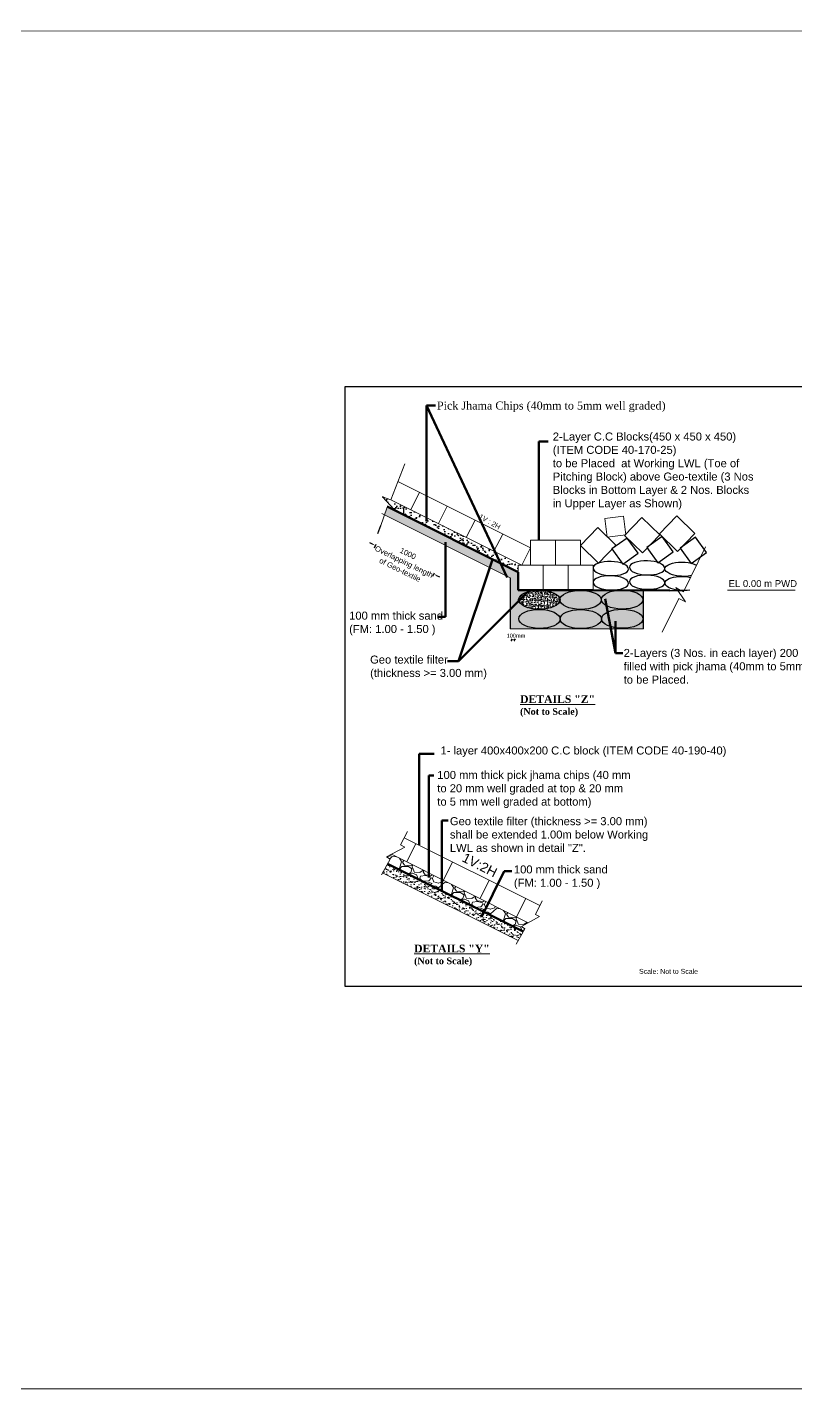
# Model space of a CAD drawing. Header units: inches. Extents: x 66615 to 414904, y -29123 to 90068.
# Drawn here: x 249798 to 259704, y -29123 to -11572 of the extents above; entities that cross this region are included whole.
import ezdxf

# ---------------------------------------------------------------- set-up
doc = ezdxf.new("R2010")
doc.units = ezdxf.units.IN
doc.header["$LTSCALE"] = 7
doc.header["$MEASUREMENT"] = 0
doc.layers.add('Layer1', color=7, linetype='Continuous', lineweight=13)
doc.layers.add('Long Section Labels', color=7, linetype='Continuous', lineweight=9)
doc.layers.add('LINE', color=7, linetype='Continuous')
doc.styles.get("Standard").update_dxf_attribs({"font": 'arial.ttf'})
doc.dimstyles.get("Standard").update_dxf_attribs({"dimtxt": 0.18, "dimasz": 0.18, "dimexe": 0.18, "dimexo": 0.0625, "dimgap": 0.09, "dimtad": 0, "dimtih": 1, "dimtoh": 1, "dimdec": 4, "dimzin": 0, "dimdsep": 46, "dimtxsty": 'Standard', "dimcen": 0.09, "dimadec": 0, "dimazin": 0, "dimtfac": 1, "dimtdec": 4, "dimtofl": 0, "dimtmove": 0, "dimatfit": 3, "dimfxl": 1, "dimtolj": 1, "dimtzin": 0, "dimarcsym": 0})
pattern_1 = [(49.99999999999999, (33559.84011552657, 659078.0748699579), (54.6554006988012, -4.781725661670926), [5.715000000000001, -62.865]), (355, (33559.84011552657, 659078.0748699579), (-10.5728477927001, 57.31699286465399), [4.572000000000001, -50.292]), (100.4509999999999, (33564.39471552696, 659077.6763949577), (44.08275049978778, 52.53500634608756), [4.857, -53.427]), (46.18420000000002, (33559.84011552657, 659093.3148699579), (81.32371226763897, -12.61269837981814), [8.572499999999982, -94.29749999999986]), (96.63559999999998, (33566.61708552565, 659092.2638199577), (71.22127033987114, 74.22766676701477), [7.285499999999993, -80.14049999999988]), (351.1840000000001, (33559.84011552657, 659093.3148699579), (71.22138174418018, 74.22753535817931), [6.858000000000001, -75.438]), (21, (33567.46011552389, 659089.504869958), (45.48446395061498, -30.67965555502875), [5.715000000000001, -62.865]), (326.0000000000001, (33567.46011552389, 659089.504869958), (18.54060850429412, 55.25638983669579), [4.572, -50.29199999999999]), (71.4514, (33571.25046551402, 659086.9482399578), (64.02494723103733, 24.57685731481724), [4.857000000000001, -53.42700000000001]), (37.50000000000001, (33559.84011552657, 659078.0748699579), (0.9265809751775451, 25.36651166194594), [0, -49.6824, 0, -51.054, 0, -50.48250000000001]), (7.499999999999999, (33559.84011552657, 659078.0748699579), (20.04589875309172, 30.05417244543586), [0, -29.1084, 0, -48.5394, 0, -19.2405]), (327.5, (33542.84751551773, 659078.0748699579), (40.67717855006142, -1.718623197802037), [0, -19.05, 0, -59.43600000000001, 0, -78.867]), (317.5, (33535.22751552041, 659078.0748699579), (44.43875441580541, 7.627947309999906), [0, -24.765, 0, -39.4716, 0, -56.007])]

msp = doc.modelspace()

# ---------------------------------------------------------------- hatches: boundary and pattern name
at = {"linetype": 'Continuous', "lineweight": -3, "ltscale": 0.5}
h = msp.add_hatch(dxfattribs=at)
h.set_pattern_fill('AR-CONC', color=0, scale=0.83, style=0)
h.set_pattern_definition([(49.99999999999999, (281440.3369000497, -8394.432694310148), (151.2132752666833, -13.22944099728956), [15.8115, -173.9265]), (355, (281440.3369000497, -8394.432694310148), (-29.2515455598036, 158.5770135922094), [12.6492, -139.1412]), (100.4509999999999, (281452.9379600453, -8395.535141810135), (121.9622763827462, 145.3468508908423), [13.4377, -147.8147]), (46.18420000000002, (281440.3369000497, -8352.268694310274), (224.9956039404678, -34.89513218416354), [23.71724999999996, -260.8897499999994]), (96.63559999999998, (281459.0865170377, -8355.17659931007), (197.0455146069768, 205.3632113887409), [20.15654999999997, -221.7220499999997]), (351.1840000000001, (281440.3369000497, -8352.268694310274), (197.0458228255652, 205.3628478242961), [18.9738, -208.7118]), (21, (281461.418900052, -8362.80969431001), (125.8403502633681, -84.88038036891288), [15.8115, -173.9265]), (326.0000000000001, (281461.418900052, -8362.80969431001), (51.29568352854707, 152.876011881525), [12.6492, -139.1412]), (71.4514, (281471.905535044, -8369.883037309919), (177.1356873392033, 67.99597190432767), [13.4377, -147.8147]), (37.50000000000001, (281440.3369000497, -8394.432694310148), (2.563540697991208, 70.18068226471708), [0, -137.45464, 0, -141.2494, 0, -139.66825]), (7.499999999999999, (281440.3369000497, -8394.432694310148), (55.46031988355377, 83.14987709903919), [0, -80.53323999999999, 0, -134.29234, 0, -53.23205000000001]), (327.5, (281393.3240400421, -8394.432694310148), (112.5401939885033, -4.75485751391897), [0, -52.70500000000001, 0, -164.4396, 0, -218.1987]), (317.5, (281372.2420400399, -8394.432694310148), (122.947220550395, 21.1039875576664), [0, -68.51650000000001, 0, -109.20476, 0, -154.9527])])
h.paths.add_polyline_path([(254484.7927620801, -17662.83944316657), (254378.288865039, -17624.84460056928), (254527.2809485811, -17788.88263742236), (254478.030921908, -17772.09343338461), (256123.8817743155, -18595.01885958883), (256123.8817743155, -18506.41022624989), (256171.9343282449, -18506.41022624989)])
at = {"lineweight": -3, "ltscale": 0.5}
h = msp.add_hatch(dxfattribs=at)
h.set_pattern_fill('AR-CONC', color=0, scale=0.5, style=0)
h.set_pattern_definition([(49.99999999999999, (33559.84011552657, 659078.0748699579), (91.092334498002, -7.969542769451543), [9.525, -104.775]), (355, (33559.84011552657, 659078.0748699579), (-17.62141298783349, 95.52832144108999), [7.620000000000002, -83.82000000000001]), (100.4509999999999, (33567.43111552473, 659077.4107449577), (73.47125083297962, 87.55834391014594), [8.095, -89.045]), (46.18420000000002, (33559.84011552657, 659103.474869958), (135.539520446065, -21.02116396636357), [14.28749999999998, -157.1624999999997]), (96.63559999999998, (33571.13506552007, 659101.723119958), (118.7021172331186, 123.7127779450246), [12.14249999999998, -133.5674999999997]), (351.1840000000001, (33559.84011552657, 659103.474869958), (118.702302906967, 123.7125589302988), [11.43, -125.73]), (21, (33572.5401155221, 659097.1248699579), (75.80743991769164, -51.13275925838126), [9.525, -104.775]), (326.0000000000001, (33572.5401155221, 659097.1248699579), (30.90101417382354, 92.09398306115963), [7.62, -83.82]), (71.4514, (33578.85736552055, 659092.8638199578), (106.7082453850622, 40.96142885802873), [8.095000000000002, -89.04500000000002]), (37.50000000000001, (33559.84011552657, 659078.0748699579), (1.544301625295908, 42.27751943657655), [0, -82.804, 0, -85.09, 0, -84.1375]), (7.499999999999999, (33559.84011552657, 659078.0748699579), (33.40983125515287, 50.09028740905975), [0, -48.514, 0, -80.899, 0, -32.0675]), (327.5, (33531.51911552425, 659078.0748699579), (67.7952975834357, -2.864371996336729), [0, -31.75, 0, -99.06000000000002, 0, -131.445]), (317.5, (33518.81911552872, 659078.0748699579), (74.06459069300902, 12.71324551666651), [0, -41.275, 0, -65.786, 0, -93.345])])
edge = h.paths.add_edge_path()
edge.add_line((256023.8817743155, -19328.02646753221), (257740.4233297018, -19327.17823960989))
edge.add_line((257740.4233297053, -19327.17823960987), (257741.49622019, -18830.62575083126))
edge.add_line((257741.4962201881, -18830.62575083115), (257519.0629264828, -18830.14514390708))
edge.add_ellipse((257466.2905465158, -18950.15970679495), major_axis=(-266.9392690718118, 1.747436432372941), ratio=0.4596705317050753, start_angle=282.32292129746213, end_angle=618.770298097184, ccw=False)
edge.add_line((257410.1047756317, -18829.90972032939), (257092.3203663774, -18829.22309026189))
edge.add_line((257092.3203663843, -18829.22309026198), (256399.1078075126, -18829.22309026198))
edge.add_ellipse((256398.3045624959, -18951.92720600945), major_axis=(-266.9392690718118, 1.747436432372941), ratio=0.4596705317050753, start_angle=184.8800895468057, end_angle=270.0000000052819, ccw=False)
edge.add_ellipse((256930.5514551717, -18953.69470522349), major_axis=(-266.9392690718118, 1.747436432372941), ratio=0.4596705317050753, start_angle=4.880089546805721, end_angle=355.92393404651017, ccw=False)
edge.add_ellipse((256398.3045624959, -18951.92720600945), major_axis=(-266.9392690718118, 1.747436432372941), ratio=0.4596705317050753, start_angle=271.631794728523, end_angle=535.9239340465224, ccw=False)
edge.add_line((256391.5060282069, -18829.22309026198), (256123.8817743171, -18829.22309026198))
edge.add_line((256123.8817743155, -18829.22309026198), (256123.8817743154, -18595.01885958906))
edge.add_line((256123.8817743155, -18595.01885958883), (254478.0309219053, -17772.09343338449))
edge.add_line((254478.030921908, -17772.09343338461), (254438.7399538832, -17758.69924614133))
edge.add_line((254438.7399538847, -17758.69924614142), (254403.784498423, -17857.76802030884))
edge.add_line((254403.7844984176, -17857.76802030887), (256023.8817743143, -18667.81665825583))
edge.add_line((256023.8817743155, -18667.81665825594), (256023.8817743155, -19328.02646753218))
edge = h.paths.add_edge_path(flags=16)
edge.add_ellipse((256400.2644668388, -19199.53777792474), major_axis=(-266.9392690718118, 1.747436432372941), ratio=0.4596705317050753, start_angle=184.8800895468681, end_angle=535.9239340464599, ccw=False)
edge.add_ellipse((256932.5113595146, -19201.30527713877), major_axis=(-266.9392690718118, 1.747436432372941), ratio=0.4596705317050753, start_angle=4.880089546868078, end_angle=355.92393404644776, ccw=False)
edge = h.paths.add_edge_path(flags=16)
edge.add_ellipse((257468.2504508587, -19197.7702787107), major_axis=(-266.9392690718118, 1.747436432372941), ratio=0.4596705317050753, start_angle=0, end_angle=360)
h = msp.add_hatch(dxfattribs=at)
h.set_pattern_fill('AR-CONC', color=0, scale=0.3, style=0)
h.set_pattern_definition(pattern_1)
edge = h.paths.add_edge_path()
edge.add_ellipse((256398.3045624959, -18951.92720600945), major_axis=(-266.9392690718118, 1.747436432372941), ratio=0.4596705317050753, start_angle=271.631794728523, end_angle=535.9239340465224)
edge.add_ellipse((256930.5514551717, -18953.69470522349), major_axis=(-266.9392690718118, 1.747436432372941), ratio=0.4596705317050753, start_angle=355.92393404651017, end_angle=364.88008954680566, ccw=False)
edge.add_ellipse((256398.3045624959, -18951.92720600945), major_axis=(-266.9392690718118, 1.747436432372941), ratio=0.4596705317050753, start_angle=184.8800895468057, end_angle=270.0000000052819)
edge.add_line((256399.1078075039, -18829.22309026198), (256391.5060282085, -18829.22309026198))
h = msp.add_hatch(dxfattribs=at)
h.set_pattern_fill('AR-CONC', color=0, scale=0.3, style=0)
h.set_pattern_definition(pattern_1)
edge = h.paths.add_edge_path()
edge.add_ellipse((256400.2644668388, -19199.53777792474), major_axis=(-266.9392690718118, 1.747436432372941), ratio=0.4596705317050753, start_angle=184.8800895468681, end_angle=535.9239340464597)
edge.add_ellipse((256932.5113595146, -19201.30527713877), major_axis=(-266.9392690718118, 1.747436432372941), ratio=0.4596705317050753, start_angle=355.92393404644776, end_angle=364.8800895468681, ccw=False)
edge = h.paths.add_edge_path()
edge.add_ellipse((256930.5514551717, -18953.69470522349), major_axis=(-266.9392690718118, 1.747436432372941), ratio=0.4596705317050753, start_angle=4.880089546805642, end_angle=355.9239340465102)
edge.add_ellipse((256398.3045624959, -18951.92720600945), major_axis=(-266.9392690718118, 1.747436432372941), ratio=0.4596705317050753, start_angle=175.9239340465224, end_angle=184.8800895468057, ccw=False)
edge = h.paths.add_edge_path()
edge.add_ellipse((256932.5113595146, -19201.30527713877), major_axis=(-266.9392690718118, 1.747436432372941), ratio=0.4596705317050753, start_angle=4.880089546868055, end_angle=355.9239340464478)
edge.add_ellipse((256400.2644668388, -19199.53777792474), major_axis=(-266.9392690718118, 1.747436432372941), ratio=0.4596705317050753, start_angle=175.9239340464598, end_angle=184.8800895468681, ccw=False)
edge = h.paths.add_edge_path()
edge.add_ellipse((257466.2905465158, -18950.15970679495), major_axis=(-266.9392690718118, 1.747436432372941), ratio=0.4596705317050753, start_angle=282.3229212974621, end_angle=618.7702980971839)
edge.add_line((257519.0629264879, -18830.14514390688), (257410.1047756428, -18829.90972032948))
edge = h.paths.add_edge_path()
edge.add_ellipse((257468.2504508587, -19197.7702787107), major_axis=(-266.9392690718118, 1.747436432372941), ratio=0.4596705317050753, start_angle=0, end_angle=360)
at = {"linetype": 'ByBlock', "lineweight": 13, "ltscale": 0.5}
h = msp.add_hatch(dxfattribs=at)
h.set_pattern_fill('GRAVEL', color=256, scale=13.2, style=0)
h.set_pattern_definition([(228.0128, (270758.2690482679, -15838.58912902122), (-2682.242279098274, -3017.523707815661), [45.10717200000001, -4465.626]), (184.9697, (270728.0938482675, -15872.11712902162), (4023.366508415645, 335.2776339511445), [77.40545999999999, -7663.128000000001]), (132.5104, (270650.9794482681, -15878.8227290216), (3352.797560419784, -3688.083602604775), [54.579624, -5403.3804]), (267.2737, (270520.2202482688, -15962.6427290219), (335.2785441493187, 6705.59784224437), [70.48866, -6978.3648]), (292.8337, (270516.8674482646, -16033.05152902176), (-1676.404759326251, 4023.362287566747), [69.11968800000004, -6842.853600000003]), (357.2737, (270543.6898482683, -16096.75472902163), (-6705.59784224437, 335.2785441493191), [70.48866, -6978.3648]), (37.6942, (270614.0986482668, -16100.10752902162), (-4358.642753683673, -3352.797011122007), [93.21760800000001, -9228.529200000004]), (72.2553, (270687.8602482694, -16043.10992902174), (2346.96469464167, 7376.162139196806), [88.00704000000006, -8712.699600000004]), (121.4296, (270714.6826482656, -15959.28992902191), (-2682.240691054912, 4358.634873116395), [70.72731600000004, -7002.006000000006]), (175.2364, (270677.8018482643, -15898.93952902156), (3688.077103003189, -335.2768534791926), [80.74611599999916, -3956.554799999956]), (222.3974, (270597.3346482682, -15892.23392902158), (-4023.360121075642, -3688.07520188408), [104.422296, -10337.8176]), (138.8141, (270852.1474482658, -15965.99552902143), (-2346.958504997665, 2011.676905540369), [35.64066, -3528.4392]), (171.4692, (270825.3250482621, -15942.52592902147), (4358.633346618066, -670.5616896060322), [67.80602399999916, -6712.807199999914]), (225, (270758.2690482679, -15932.46752902149), (-7.034373084024995e-14, -335.2797714684261), [47.41558800000001, -426.74148]), (203.1986, (270734.7994482684, -15892.23392902158), (1676.40565297799, 670.562940208427), [25.53421200000001, -2527.8792]), (291.8014, (270711.3298482689, -15902.29232902155), (-335.2802352100752, 1005.840647952606), [36.11071200000001, -1769.433600000001]), (30.9638, (270724.7410482633, -15935.82032902149), (1005.838938034686, 670.560522543193), [58.65023999999932, -1896.351599999978]), (161.5651, (270775.0330482664, -15905.64512902155), (670.5603059998897, -335.2795013653902), [42.40988400000001, -1017.8388]), (16.38950000000001, (270516.8674482646, -15902.29232902155), (3352.801849843955, 1005.83790779575), [59.411616, -5881.7616]), (70.3462, (270573.8650482687, -15885.52832902159), (-1341.116262905299, -3688.074784487941), [49.84306800000002, -4934.450400000002]), (293.1986, (270775.0330482664, -15838.58912902122), (-670.562940208427, 1676.40565297799), [51.06816000000001, -2502.350400000001]), (343.6105, (270795.1498482692, -15885.52832902159), (-3352.801849843955, 1005.837907795751), [59.41161599999933, -5881.761599999942]), (339.444, (270516.8674482646, -16110.1659290216), (-1676.40208088178, 670.5591863586183), [57.29262, -2807.3364]), (294.7751, (270570.5122482645, -16130.28272902156), (-1676.396093278743, 3688.078287452681), [48.00470399999953, -4752.475199999946]), (66.80140000000002, (270778.3858482632, -16173.86912902148), (670.5629402084276, 1676.40565297799), [51.06816000000001, -2502.3504]), (17.35400000000001, (270798.5026482659, -16126.92992902157), (-4358.640235205516, -1341.117977179944), [56.20335599999999, -5564.116799999999]), (69.444, (270614.0986482668, -16173.86912902148), (-670.5591863586192, -1676.40208088178), [28.64637600000001, -2835.993600000001]), (101.3098999999998, (270758.2690482679, -16173.86912902148), (-335.27834510113, 1341.115704839146), [17.09597999999994, -1692.503999999994]), (165.9638, (270754.9162482637, -16157.10512902151), (1005.840706820027, -335.2794197443207), [69.119688, -1313.2746]), (186.0090000000001, (270687.8602482694, -16140.34112902154), (3352.79505586449, 335.2792170483174), [64.05524400000002, -6341.464800000002]), (303.6901, (270724.7410482633, -15965.99552902143), (-335.2801150125548, 670.5593530986029), [48.35476800000001, -1160.51496]), (353.1572, (270751.5634482669, -16006.22912902181), (5699.762357076932, -670.563003218439), [84.42152399999998, -8357.712]), (60.94540000000001, (270835.3834482672, -16016.28752902179), (-1341.11688028944, -2346.954404630105), [34.51905600000001, -3417.400800000001]), (90, (270852.1474482658, -15986.11232902185), (-335.28, 335.28), [20.1168, -315.1632]), (120.2564, (270681.1546482685, -16130.28272902156), (1341.117157622367, -2346.958816287039), [46.578444, -4611.274800000001]), (48.01279999999999, (270657.685048269, -16090.04912902165), (2682.242279098274, 3017.523707815662), [90.214476, -4420.521600000002]), (0, (270718.0354482624, -16022.99312902178), (335.28, 335.28), [87.17280000000002, -248.1072000000001]), (325.3048, (270805.2082482668, -16022.99312902178), (-3352.794190805888, 2346.960223143989), [53.01252000000001, -5248.227600000001]), (254.0546, (270848.7946482691, -16053.16832902172), (-335.2808553205947, -1341.123194822879), [48.81742800000001, -2392.064400000001]), (207.646, (270835.3834482672, -16100.10752902162), (-6370.317762471, -3352.802108663488), [79.48313999999999, -7868.85]), (175.4261, (270764.9746482688, -16136.98832902155), (-4358.641003826672, 335.2783778809689), [84.08782799999906, -8324.685599999902]), (175.4261, (270764.9746482688, -16136.98832902155), (-4358.641003826672, 335.2783778809689), [84.08782799999906, -8324.685599999902])])
h.paths.add_polyline_path([(254492.7605317029, -22233.01412301447), (254430.7244256901, -22266.80904723966), (254475.7771938982, -22295.93436553871), (254442.7656805086, -22355.59718393191), (256191.5386532339, -23229.98367029644), (256212.2275422829, -23192.59194531554), (256167.1747740674, -23163.46662701649), (256256.4251171591, -23114.8464157384)])
at = {"linetype": 'ByBlock', "lineweight": 18, "ltscale": 0.5}
h = msp.add_hatch(dxfattribs=at)
h.set_pattern_fill('AR-SAND', color=256, scale=1.32, style=0)
h.set_pattern_definition([(37.49999999999999, (270516.8674482646, -16173.86912902148), (-2.11204131069894, 64.6025473274732), [0, -50.96256000000001, 0, -56.99760000000001, 0, -54.48300000000002]), (7.500000000000004, (270516.8674482646, -16173.86912902148), (59.33707337421635, 94.62091327502277), [0, -27.49295999999999, 0, -45.93335999999999, 0, -17.6022]), (327.5, (270475.6280082705, -16173.86912902148), (104.4109928718725, 0.1897083775680312), [0, -16.764, 0, -60.35040000000001, 0, -78.79080000000002]), (317.5, (270475.6280082705, -16173.86912902148), (100.7894517263432, 29.42667066995254), [0, -8.382000000000001, 0, -39.56304, 0, -45.26280000000001])])
h.paths.add_polyline_path([(256127.5771678033, -23345.58341408923), (256191.5386532339, -23229.98367029644), (254442.7656805086, -22355.59718393191), (254378.8041950631, -22471.19692772423)])

# ---------------------------------------------------------------- linework, layer by layer
at = {"color": 0, "linetype": 'Continuous', "lineweight": 13, "ltscale": 0.5}
for p, q in [((256285.288206363, -18284.09993665182), (254576.3004289957, -17429.60604796495)), ((256171.9343282449, -18506.41022624989), (254484.7927620801, -17662.83944316657)), ((254740.8063795137, -17790.84625188151), (254854.1602576318, -17568.53596228251)), ((256023.8817743155, -18667.81665825594), (254370.7007149252, -17841.22612856171)), ((255098.5883666965, -17969.73724547384), (255211.9422448146, -17747.42695587483)), ((255456.3703538793, -18148.6282390657), (255569.7242319974, -17926.31794946716)), ((255814.1523410621, -18327.51923265756), (255927.5062191802, -18105.20894305949)), ((256171.9343282449, -18506.41022624989), (256285.288206363, -18284.09993665182)), ((257740.4233297053, -19327.17823960987), (256023.8817743155, -19328.02646753174))]:
    msp.add_line(p, q, dxfattribs=at)
at = {"color": 0, "lineweight": 53, "ltscale": 0.5}
for p, q in [((256123.8817743155, -18595.01885958883), (254437.7614436838, -17751.95869427716)), ((257092.3203663843, -18829.22309026198), (258080.7047968673, -18831.35867164499))]:
    msp.add_line(p, q, dxfattribs=at)
at = {"color": 0, "linetype": 'Continuous', "lineweight": -3, "ltscale": 0.5}
for p, q in [((254653.2335819396, -17859.69476340368), (254652.8378318342, -17765.49621753983)), ((254350.9685882794, -17997.17711660481), (254313.9723168629, -18102.78481769498)), ((255346.2722115013, -18206.21407818078), (255425.7820885944, -18162.1615670289)), ((257740.4233297053, -19327.17823961034), (257741.4955992418, -18830.91313285223)), ((258080.7047968673, -18831.35867164499), (258264.6238673272, -18834.78569699061))]:
    msp.add_line(p, q, dxfattribs=at)
at = {"color": 0, "lineweight": -3, "ltscale": 0.5}
for p, q in [((254249.7337495851, -18236.69721350755), (254213.0992839875, -18218.85124952887)), ((254292.9372816774, -18241.0580981251), (254270.4272804799, -18287.2669700699)), ((255045.3196551966, -18607.5705753009), (255022.8096539992, -18653.77944724524)), ((255075.3850542995, -18638.9016186407), (255112.0195198971, -18656.7475826203)), ((256023.8817743155, -18667.81665825594), (256023.8817743155, -19328.02646753174)), ((256030.7169711491, -19476.7021389709), (256048.6896224128, -19460.01930593123)), ((256072.8409780388, -19475.81606154359), (256090.8136293025, -19459.13322850392))]:
    msp.add_line(p, q, dxfattribs=at)
at = {"linetype": 'ByBlock', "lineweight": 13, "ltscale": 0.5}
for p, q in [((256405.3764556738, -22894.161111967), (254657.5415218788, -22020.24364506855)), ((256256.4251171591, -23114.8464157384), (254492.7605317029, -22233.01412301493)), ((256127.5771678033, -23345.58341408923), (254378.8041950631, -22471.19692772423))]:
    msp.add_line(p, q, dxfattribs=at)
at = {"linetype": 'ByBlock', "lineweight": 18, "ltscale": 0.5}
for p, q in [((254689.5305974799, -22331.39915590762), (254807.5949866938, -22095.27037748398)), ((255161.7881543281, -22567.5279343322), (255279.852543542, -22331.39915590762)), ((255634.0457111764, -22803.65671275632), (255752.1101003903, -22567.52793433267)), ((256106.3032680246, -23039.78549118043), (256224.3676572385, -22803.65671275678))]:
    msp.add_line(p, q, dxfattribs=at)
at = {"linetype": 'ByBlock', "lineweight": 60, "ltscale": 0.5}
msp.add_line((256191.5386532339, -23229.98367029644), (254442.7656805086, -22355.59718393191), dxfattribs=at)
at = {"color": 0, "linetype": 'Continuous', "lineweight": -3, "ltscale": 0.5}
for points in [[(257495.8199407029, -18122.27006486134), (257727.8020881953, -18346.75264419924), (257952.2846674713, -18114.77049670537), (257720.3025200459, -17890.28791739867)], [(257946.6780147644, -18104.47130871407), (258178.6601622644, -18328.9538880515), (258403.1427415403, -18096.97174055764), (258171.1605941149, -17872.48916125094)], [(256929.7334624174, -18254.44083516282), (257161.7156099024, -18478.92341450026), (257386.1981891858, -18246.94126700639), (257154.2160417455, -18022.45868769969)], [(257476.2628795299, -18494.03853083943), (257672.8341889399, -18352.69921573141), (257531.4948738607, -18156.12790637772), (257334.9235645103, -18297.46722145501)], [(257927.1209535914, -18476.23977469216), (258123.6922630015, -18334.90045958414), (257982.3529479298, -18138.32915023045), (257785.7816385719, -18279.66846530774)], [(258357.5397006067, -18483.01034924836), (258554.1110100242, -18341.67103414034), (258412.7716949525, -18145.09972478665), (258216.2003855946, -18286.43903986394)]]:
    msp.add_lwpolyline(points, close=True, dxfattribs=at)
at = {"linetype": 'ByBlock', "lineweight": 18, "ltscale": 0.5}
for points in [[(254364.4500383678, -22497.13967788249), (254475.7771938982, -22295.93436553871), (254430.7244256901, -22266.80904723966), (254663.9895462933, -22139.73503210471), (254610.9738739821, -22113.26008185634), (254698.4506926927, -21938.52971976093)], [(256100.9003867599, -23393.79725765978), (256212.2275422829, -23192.59194531554), (256167.1747740674, -23163.46662701649), (256400.4398946854, -23036.39261188061), (256347.4242223742, -23009.91766163224), (256434.9010410624, -22835.18729953683)]]:
    msp.add_lwpolyline(points, dxfattribs=at)
at = {"color": 0, "linetype": 'Continuous', "lineweight": -3, "ltscale": 0.5, "extrusion": (0, 0, -1)}
for centre in [(257320.5496749299, -18550.01614918542), (257788.299486922, -18541.29181536549), (257320.9279177728, -18734.31453884934), (257788.6777297648, -18725.59020502894)]:
    msp.add_ellipse(centre, major_axis=(-228.6779544565967, 7.359250985567466), ratio=0.3999216098319032, dxfattribs=at)
for centre, start_param, end_param in [((258247.3106101918, -18558.74048300443), 4.189055286767898, 8.733121288961382), ((258247.6888530346, -18743.03887266834), 4.282022807574673, 8.296774934931928)]:
    msp.add_ellipse(centre, major_axis=(-228.6779544565967, 7.359250985567466), ratio=0.3999216098319032, start_param=start_param, end_param=end_param, dxfattribs=at)
at = {"color": 0, "linetype": 'Continuous', "lineweight": 30, "ltscale": 0.5}
for centre in [(256398.3045624959, -18951.92720600945), (256930.5514551717, -18953.69470522349), (257466.2905465158, -18950.15970679495), (256400.2644668388, -19199.53777792474), (256932.5113595146, -19201.30527713877), (257468.2504508587, -19197.7702787107)]:
    msp.add_ellipse(centre, major_axis=(-266.9392690718118, 1.747436432372941), ratio=0.4596705317050753, dxfattribs=at)
at = {"color": 0, "linetype": 'Continuous', "lineweight": -3, "ltscale": 0.5}
for points in [[(254252.7080769109, -18230.59146924113), (254246.7594222444, -18242.80295777397), (254286.3682151827, -18254.54317748622)], [(255078.3593816253, -18632.79587437428), (255072.4107269737, -18645.00736290758), (255038.7505887019, -18621.05565466202)]]:
    msp.add_solid(points, dxfattribs=at)
at = {"layer": 'Layer1', "color": 7, "lineweight": 30}
msp.add_lwpolyline([(262643.6092017608, -23937.53072509897), (253897.9153331759, -23937.53072509897), (253897.9153331759, -16201.35615677462), (265007.8233583885, -16201.35615677462), (265007.8233583885, -22289.84967208776), (265007.8233583885, -23685.30772039742), (265007.8233583885, -23937.53072509897)], close=True, dxfattribs=at)
at = {"layer": 'LINE', "color": 7, "lineweight": 53, "ltscale": 0.5}
for p, q in [((256123.8817743155, -18595.01885958883), (256123.8817743155, -18829.22309026198)), ((256123.8817743155, -18829.22309026198), (257092.3203663843, -18829.22309026198))]:
    msp.add_line(p, q, dxfattribs=at)
at = {"layer": 'LINE', "color": 7, "lineweight": 13, "ltscale": 0.5}
for p, q in [((256769.5075023415, -18506.41022624989), (256769.5075023415, -18829.22309026198)), ((256769.5075023415, -18829.22309026198), (256769.5075023415, -18506.41022624989)), ((256123.8817743155, -18829.22309026198), (257092.3203663843, -18829.22309026198)), ((256457.8142807427, -18829.22309026198), (256135.0014166924, -18829.22309026198)), ((256367.9231203067, -18829.22309026198), (256548.3809973242, -18829.22309026198)), ((256367.9231203067, -18829.22309026198), (256548.3809973242, -18829.22309026198)), ((259698.6011775004, -18829.22309026198), (258823.7205751258, -18829.22309026198)), ((256038.6472106647, -19455.13231525576), (256038.6472106647, -19485.98451274371)), ((256039.6676775346, -19468.45494047907), (256080.9766844244, -19468.45494047907)), ((256080.7712175544, -19456.6532252492), (256080.7712175544, -19485.98451274371))]:
    msp.add_line(p, q, dxfattribs=at)
for points in [[(254665.5725125762, -17202.0706746935), (254484.7927620801, -17662.83944316657), (254378.288865039, -17624.84460056928), (254527.2809485811, -17788.88263742236), (254438.7399538847, -17758.69924614142), (254351.5337646398, -18005.85409376101)], [(258540.8473210427, -18269.74135169788), (258257.9315365123, -18848.47556884337), (258157.8098319861, -18795.91767299717), (258282.3203651252, -18979.23228129727), (258198.8883185032, -18936.92816275015), (257982.6215047332, -19370.58749621903)]]:
    msp.add_lwpolyline(points, dxfattribs=at)
for points in [[(257485.4408362823, -17876.75235344499), (257244.7788227963, -17903.18863340124), (257271.2151026892, -18143.85064691707), (257511.8771162423, -18117.41436702182)], [(256285.288206363, -18506.41022624989), (256608.1010703536, -18506.41022624989), (256608.1010703536, -18183.59736226808), (256285.288206363, -18183.59736226808)], [(256608.1010703536, -18506.41022624989), (256930.9139343294, -18506.41022624989), (256930.9139343294, -18183.59736226808), (256608.1010703536, -18183.59736226808)], [(256123.8817743155, -18829.22309026198), (256446.6946383509, -18829.22309026198), (256446.6946383509, -18506.41022624989), (256123.8817743155, -18506.41022624989)], [(256446.6946383509, -18829.22309026198), (256769.5075023415, -18829.22309026198), (256769.5075023415, -18506.41022624989), (256446.6946383509, -18506.41022624989)], [(256769.5075023415, -18829.22309026198), (257092.3203663843, -18829.22309026198), (257092.3203663843, -18506.41022624989), (256769.5075023415, -18506.41022624989)]]:
    msp.add_lwpolyline(points, close=True, dxfattribs=at)
at = {"layer": 'LINE', "color": 7, "lineweight": -3, "ltscale": 0.5}
for points in [[(256039.0547106647, -19485.55259607715), (256039.0547106647, -19485.68842941039), (256038.6472106647, -19485.62051274377)], [(256080.3637175544, -19485.55259607715), (256080.3637175544, -19485.68842941039), (256080.7712175544, -19485.62051274377)]]:
    msp.add_solid(points, dxfattribs=at)
at = {"layer": 'Long Section Labels'}
msp.add_lwpolyline([(91231.23992717976, -11571.79147722182), (269365.1039547153, -11625.10647415993), (269365.1039547153, -29123.34063999151), (91231.23992717976, -29123.34063999151)], close=True, dxfattribs=at)

# ---------------------------------------------------------------- texts
at = {"color": 0, "linetype": 'Continuous', "lineweight": -3, "ltscale": 0.5, "insert": (254654.665149914, -18462.00657054206), "char_height": 70, "attachment_point": 5, "rotation": 334.02762362713577}
msp.add_mtext('\\A1;1000\\POverlapping length\\Pof Geo-textile', dxfattribs=at)
at = {"layer": 'LINE', "color": 7, "lineweight": 13, "ltscale": 0.5}
msp.add_text('1V:2H', height=122.5125, rotation=332.9935993284867, dxfattribs=at).set_placement((255391.1422784122, -22317.99888002203))
at = {"layer": 'LINE', "color": 7, "lineweight": 13, "ltscale": 0.5, "attachment_point": 1}
for s, insert, char_height, width in [('{\\fTimes New Roman|b0|i0|c0|p18;Pick Jhama Chips (40mm to 5mm well graded)}', (255078.7018840107, -16396.97171271901), 103.1933432683296, 3965.808447653468), ('2-Layer C.C Blocks(450 x 450 x 450) \\P(ITEM CODE 40-170-25)\\Pto be Placed  at Working LWL (Toe of \\PPitching Block) above Geo-textile (3 Nos \\PBlocks in Bottom Layer & 2 Nos. Blocks\\Pin Upper Layer as Shown)', (256572.1428166385, -16796.28097288479), 103.1933432683296, 3965.808447653468), ('100 mm thick sand \\P(FM: 1.00 - 1.50 )', (253947.3390565532, -19105.41733771359), 103.1933432683296, 3965.808447653468), ('100mm', (255977.6628126635, -19390.02504897019), 51.59667163416481, 1982.904223826734), ('2-Layers (3 Nos. in each layer) 200 kg Geo-bags\\Pfilled with pick jhama (40mm to 5mm well graded)\\Pto be Placed.', (257486.0144695434, -19586.05824342353), 103.1933432683296, 3965.808447653468), ('Geo textile filter \\P(thickness >= 3.00 mm) ', (254217.5733309853, -19671.84698389919), 103.1933432683296, 3965.808447653468), ('{\\fTimes New Roman|b1|i0|c0|p18;\\H1.432x;\\LDETAILS "Z"\\P\\H0.8603x;\\l(Not to Scale)}', (256150.1828138995, -20183.50046178448), 69.62532631807711, 1094.491599430528), ('1- layer 400x400x200 C.C block (ITEM CODE 40-190-40)', (255124.3573404573, -20843.7435950996), 103.1933432683296, 3965.808447653468), ('100 mm thick pick jhama chips (40 mm\\Pto 20 mm well graded at top & 20 mm \\Pto 5 mm well graded at bottom) ', (255083.7835076394, -21158.71810151852), 103.1933432683296, 3965.808447653468), ('Geo textile filter (thickness >= 3.00 mm)\\Pshall be extended 1.00m below Working\\PLWL as shown in detail "Z".', (255245.9719140696, -21754.96398245945), 103.1933432683296, 3965.808447653468), ('100 mm thick sand \\P(FM: 1.00 - 1.50 )', (256070.9678625705, -22376.60984091769), 103.1933432683296, 3965.808447653468), ('{\\fTimes New Roman|b1|i0|c0|p18;\\H1.432x;\\LDETAILS "Y"\\P\\H0.8606x;\\l(Not to Scale)}', (254784.5405073407, -23398.27610447473), 69.62532631807711, 1094.491599430528)]:
    msp.add_mtext(s, dxfattribs=dict(at, insert=insert, char_height=char_height, width=width))
at = {"layer": 'LINE', "color": 7, "lineweight": 13, "ltscale": 0.5, "insert": (255643.9800116884, -17843.20337282942), "char_height": 64.73585574141977, "width": 341.0786576580767, "attachment_point": 1, "rotation": 330.2351053699725}
msp.add_mtext('1V : 2H', dxfattribs=at)
at = {"layer": 'LINE', "color": 0, "linetype": 'ByBlock', "lineweight": -3, "ltscale": 0.5, "insert": (258838.2656975704, -18699.02798172255), "char_height": 88.11123925218915, "attachment_point": 1}
msp.add_mtext('EL 0.00 m PWD', dxfattribs=at)
at = {"layer": 'LINE', "color": 7, "linetype": 'ByBlock', "lineweight": 30, "ltscale": 0.5, "insert": (257684.2861063796, -23710.59620975173), "char_height": 63.96153786336425, "width": 1343.449085721054, "attachment_point": 1}
msp.add_mtext('Scale: Not to Scale', dxfattribs=at)

# ---------------------------------------------------------------- leaders
at = {"layer": 'LINE', "color": 7, "lineweight": 13, "ltscale": 0.5}
for points in [[(254946.5313842314, -17929.36406723346), (254946.4206624123, -16446.74228884681), (255060.49257146, -16446.74228884681)], [(255985.3340210113, -18664.55507678102), (254946.4206624123, -16446.74228884681)], [(256390.883659074, -18183.59736226808), (256390.883659074, -16910.40111576329), (256510.7233627531, -16910.40111576329)], [(255190.2498689088, -18211.49182005815), (255190.2498689088, -19172.32160800305), (255092.3215093928, -19172.32160800305)], [(255796.8099913391, -18431.4829681011), (255357.0463838446, -19742.23993545474)], [(256271.7850184086, -18829.22309026198), (255357.0463838446, -19742.23993545474), (255213.7418050858, -19742.23993545474)], [(257247.6381800639, -18938.16898650891), (257382.429569112, -19642.48700420168)], [(257382.429569112, -19230.13320937363), (257382.429569112, -19642.48700420168), (257476.3704728502, -19642.48700420168)], [(254850.8754654693, -22109.43230259541), (254850.8754654693, -20938.82321699598), (255041.7275199833, -20938.82321699598)], [(254973.050017448, -22533.80202835315), (254973.050017448, -21219.24290708388), (255040.0194575357, -21219.24290708388)], [(255142.5567390564, -22704.52379855077), (255142.5567390564, -21796.92998641619), (255222.2949979099, -21796.92998641619)], [(255654.3697659242, -23045.07382733171), (255946.1400552931, -22449.43322416098), (256042.5439358967, -22452.45951144007)]]:
    msp.add_leader(points, dimstyle='Standard', override={"dimtxt": 0.9, "dimasz": 0.7, "dimclrd": 7, "dimclre": 7, "dimclrt": 7, "dimlwd": 65535, "dimlwe": 65535}, dxfattribs=at)

doc.saveas('drawing.dxf')
